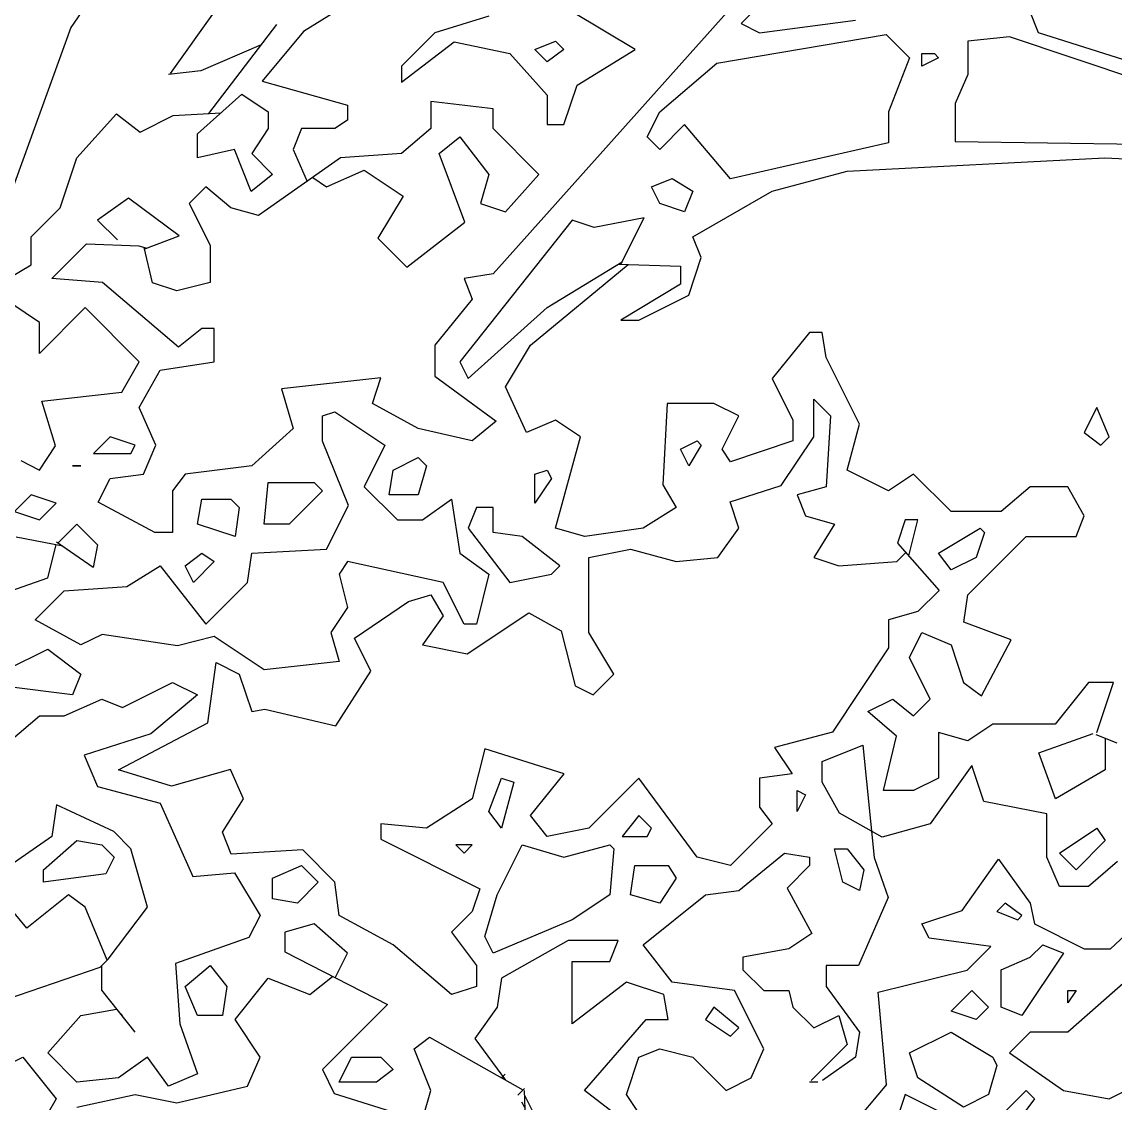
# Model space of a CAD drawing. Header units: millimetres. Extents: x 1211.91 to 1219.54, y 1029.16 to 1038.08.
# Drawn here: x 1217.155 to 1217.848, y 1035.919 to 1036.604 of the extents above; entities that cross this region are included whole.
import ezdxf

# ---------------------------------------------------------------- set-up
doc = ezdxf.new("R2010")
doc.units = ezdxf.units.MM
doc.header["$MEASUREMENT"] = 0
for name, color, linetype in [('Hojas01', 94, 'CONTINUOUS'), ('Hojas02', 62, 'CONTINUOUS'), ('Tronco', 34, 'CONTINUOUS')]:
    doc.layers.add(name, color=color, linetype=linetype)

msp = doc.modelspace()

# ---------------------------------------------------------------- linework, layer by layer
at = {"layer": 'Hojas01', "linetype": 'Continuous'}
for p, q in [((1217.27648, 1036.6105), (1217.24863, 1036.57156)), ((1217.45072, 1036.60786), (1217.4164, 1036.5973)), ((1217.54339, 1036.58661), (1217.50352, 1036.6105)), ((1217.4164, 1036.5973), (1217.39528, 1036.57618)), ((1217.30618, 1036.58965), (1217.2679, 1036.57328)), ((1217.39528, 1036.56602), (1217.42868, 1036.59163)), ((1217.42868, 1036.59163), (1217.46392, 1036.5841)), ((1217.46392, 1036.5841), (1217.48768, 1036.5577)), ((1217.50656, 1036.56404), (1217.54339, 1036.58661)), ((1217.2679, 1036.57328), (1217.24744, 1036.5709)), ((1217.39528, 1036.57618), (1217.39528, 1036.56602)), ((1217.30684, 1036.56668), (1217.36096, 1036.5515)), ((1217.49824, 1036.53922), (1217.50656, 1036.56404)), ((1217.26592, 1036.53328), (1217.29404, 1036.55836)), ((1217.29404, 1036.55836), (1217.3108, 1036.54714)), ((1217.45336, 1036.54899), (1217.41376, 1036.55374)), ((1217.41376, 1036.55374), (1217.41376, 1036.53658)), ((1217.48768, 1036.5577), (1217.48768, 1036.53922)), ((1217.18936, 1036.5181), (1217.21444, 1036.54596)), ((1217.21444, 1036.54596), (1217.22949, 1036.53421)), ((1217.25048, 1036.54477), (1217.28084, 1036.54662)), ((1217.3108, 1036.54714), (1217.3108, 1036.53658)), ((1217.36096, 1036.5515), (1217.36096, 1036.54186)), ((1217.45336, 1036.53658), (1217.45336, 1036.54899)), ((1217.22949, 1036.53421), (1217.25048, 1036.54477)), ((1217.36096, 1036.54186), (1217.35304, 1036.53658)), ((1217.48768, 1036.53922), (1217.49824, 1036.53922)), ((1217.26592, 1036.5181), (1217.26592, 1036.53328)), ((1217.3108, 1036.53658), (1217.30024, 1036.52074)), ((1217.33192, 1036.53658), (1217.32664, 1036.52338)), ((1217.35304, 1036.53658), (1217.33192, 1036.53658)), ((1217.41376, 1036.53658), (1217.39528, 1036.52074)), ((1217.4824, 1036.50754), (1217.45336, 1036.53658)), ((1217.41904, 1036.52074), (1217.43224, 1036.5313)), ((1217.43224, 1036.5313), (1217.45072, 1036.50754)), ((1217.1788, 1036.48642), (1217.18936, 1036.5181)), ((1217.28929, 1036.52325), (1217.26592, 1036.5181)), ((1217.29985, 1036.49659), (1217.28929, 1036.52325)), ((1217.30024, 1036.52074), (1217.31344, 1036.50754)), ((1217.35661, 1036.51797), (1217.30447, 1036.48141)), ((1217.32664, 1036.52338), (1217.33535, 1036.50306)), ((1217.39528, 1036.52074), (1217.35661, 1036.51797)), ((1217.43541, 1036.47718), (1217.41904, 1036.52074)), ((1217.31344, 1036.50754), (1217.29985, 1036.49659)), ((1217.33892, 1036.50556), (1217.34776, 1036.49962)), ((1217.34776, 1036.49962), (1217.37152, 1036.51018)), ((1217.37152, 1036.51018), (1217.39634, 1036.49368)), ((1217.45072, 1036.50754), (1217.44544, 1036.48906)), ((1217.46128, 1036.48378), (1217.4824, 1036.50754)), ((1217.2712, 1036.49962), (1217.26064, 1036.48906)), ((1217.28704, 1036.48642), (1217.2712, 1036.49962)), ((1217.2221, 1036.4925), (1217.20256, 1036.4785)), ((1217.25431, 1036.46847), (1217.2221, 1036.4925)), ((1217.39634, 1036.49368), (1217.38023, 1036.46715)), ((1217.16032, 1036.46794), (1217.1788, 1036.48642)), ((1217.26064, 1036.48906), (1217.27384, 1036.46266)), ((1217.30447, 1036.48141), (1217.28704, 1036.48642)), ((1217.44544, 1036.48906), (1217.46128, 1036.48378)), ((1217.20256, 1036.4785), (1217.2151, 1036.46596)), ((1217.39858, 1036.4488), (1217.43541, 1036.47718)), ((1217.16032, 1036.45012), (1217.16032, 1036.46794)), ((1217.17352, 1036.44154), (1217.19557, 1036.46359)), ((1217.19557, 1036.46359), (1217.2287, 1036.46227)), ((1217.2287, 1036.46227), (1217.23371, 1036.46082)), ((1217.23239, 1036.46029), (1217.25431, 1036.46847)), ((1217.27384, 1036.46266), (1217.27384, 1036.4389)), ((1217.38023, 1036.46715), (1217.39858, 1036.4488)), ((1217.23728, 1036.43877), (1217.23213, 1036.46121)), ((1217.13432, 1036.43481), (1217.16032, 1036.45012)), ((1217.2056, 1036.43904), (1217.17352, 1036.44154)), ((1217.1656, 1036.41369), (1217.13432, 1036.43481)), ((1217.25378, 1036.39798), (1217.2056, 1036.43904)), ((1217.25272, 1036.43362), (1217.23728, 1036.43877)), ((1217.27384, 1036.4389), (1217.25272, 1036.43362)), ((1217.19464, 1036.42306), (1217.1656, 1036.39402)), ((1217.22896, 1036.38874), (1217.19464, 1036.42306)), ((1217.1656, 1036.39402), (1217.1656, 1036.41369)), ((1217.26856, 1036.40986), (1217.25378, 1036.39798)), ((1217.27648, 1036.40986), (1217.26856, 1036.40986)), ((1217.27648, 1036.38874), (1217.27648, 1036.40986)), ((1217.654, 1036.40722), (1217.63024, 1036.37818)), ((1217.66192, 1036.40722), (1217.654, 1036.40722)), ((1217.66456, 1036.39138), (1217.66192, 1036.40722)), ((1217.21801, 1036.36947), (1217.22896, 1036.38874)), ((1217.24216, 1036.38346), (1217.27648, 1036.38874)), ((1217.68568, 1036.34914), (1217.66456, 1036.39138)), ((1217.22896, 1036.3597), (1217.24216, 1036.38346)), ((1217.38221, 1036.37845), (1217.31912, 1036.37158)), ((1217.3768, 1036.36234), (1217.38221, 1036.37845)), ((1217.63024, 1036.37818), (1217.64344, 1036.35178)), ((1217.16719, 1036.36366), (1217.21801, 1036.36947)), ((1217.31912, 1036.37158), (1217.32664, 1036.3465)), ((1217.1759, 1036.33542), (1217.16719, 1036.36366)), ((1217.23952, 1036.33594), (1217.22896, 1036.3597)), ((1217.40584, 1036.3465), (1217.3768, 1036.36234)), ((1217.56371, 1036.36234), (1217.56094, 1036.3106)), ((1217.59328, 1036.36234), (1217.56371, 1036.36234)), ((1217.60912, 1036.35442), (1217.59328, 1036.36234)), ((1217.65664, 1036.34122), (1217.65664, 1036.36498)), ((1217.65664, 1036.36498), (1217.6672, 1036.35442)), ((1217.34512, 1036.35442), (1217.35304, 1036.35706)), ((1217.34512, 1036.33832), (1217.34512, 1036.35442)), ((1217.35304, 1036.35706), (1217.38472, 1036.33594)), ((1217.49296, 1036.35178), (1217.47448, 1036.34386)), ((1217.5088, 1036.34122), (1217.49296, 1036.35178)), ((1217.59856, 1036.3333), (1217.60912, 1036.35442)), ((1217.64344, 1036.35178), (1217.64344, 1036.33858)), ((1217.6672, 1036.35442), (1217.66456, 1036.30954)), ((1217.32664, 1036.3465), (1217.30024, 1036.32274)), ((1217.44016, 1036.33858), (1217.40584, 1036.3465)), ((1217.45534, 1036.35112), (1217.44016, 1036.33858)), ((1217.67776, 1036.3201), (1217.68568, 1036.34914)), ((1217.36162, 1036.29766), (1217.34512, 1036.33832)), ((1217.49296, 1036.28314), (1217.5088, 1036.34122)), ((1217.64344, 1036.33858), (1217.60384, 1036.32538)), ((1217.63605, 1036.31034), (1217.65664, 1036.34122)), ((1217.1656, 1036.3201), (1217.1759, 1036.33542)), ((1217.2316, 1036.31746), (1217.23952, 1036.33594)), ((1217.38472, 1036.33594), (1217.37152, 1036.30954)), ((1217.60384, 1036.32538), (1217.59856, 1036.3333)), ((1217.15385, 1036.32604), (1217.1656, 1036.3201)), ((1217.21048, 1036.31482), (1217.2316, 1036.31746)), ((1217.258, 1036.31746), (1217.25008, 1036.3069)), ((1217.30024, 1036.32274), (1217.258, 1036.31746)), ((1217.70416, 1036.3069), (1217.67776, 1036.3201)), ((1217.72, 1036.31746), (1217.70416, 1036.3069)), ((1217.74376, 1036.2937), (1217.72, 1036.31746)), ((1217.20296, 1036.29978), (1217.21048, 1036.31482)), ((1217.56094, 1036.3106), (1217.56952, 1036.29634)), ((1217.60358, 1036.29991), (1217.63605, 1036.31034)), ((1217.25008, 1036.3069), (1217.25008, 1036.2805)), ((1217.37152, 1036.30954), (1217.39264, 1036.28842)), ((1217.66456, 1036.30954), (1217.64608, 1036.30426)), ((1217.64608, 1036.30426), (1217.65136, 1036.29106)), ((1217.79392, 1036.30954), (1217.77544, 1036.2937)), ((1217.81768, 1036.30954), (1217.79392, 1036.30954)), ((1217.82824, 1036.29106), (1217.81768, 1036.30954)), ((1217.23886, 1036.2805), (1217.20296, 1036.29978)), ((1217.34776, 1036.26994), (1217.36162, 1036.29766)), ((1217.40848, 1036.28842), (1217.42696, 1036.30162)), ((1217.42696, 1036.30162), (1217.43224, 1036.2673)), ((1217.56952, 1036.29634), (1217.5484, 1036.28314)), ((1217.60912, 1036.28314), (1217.60358, 1036.29991)), ((1217.65136, 1036.29106), (1217.66984, 1036.28578)), ((1217.77544, 1036.2937), (1217.74376, 1036.2937)), ((1217.82296, 1036.27786), (1217.82824, 1036.29106)), ((1217.17748, 1036.2739), (1217.18936, 1036.28578)), ((1217.18936, 1036.28578), (1217.20256, 1036.27258)), ((1217.39264, 1036.28842), (1217.40848, 1036.28842)), ((1217.51144, 1036.27786), (1217.49296, 1036.28314)), ((1217.5484, 1036.28314), (1217.51144, 1036.27786)), ((1217.59592, 1036.26466), (1217.60912, 1036.28314)), ((1217.66984, 1036.28578), (1217.65664, 1036.26466)), ((1217.71472, 1036.28842), (1217.70984, 1036.27377)), ((1217.72264, 1036.28842), (1217.71472, 1036.28842)), ((1217.71697, 1036.26572), (1217.72264, 1036.28842)), ((1217.18039, 1036.27179), (1217.15082, 1036.2776)), ((1217.25008, 1036.2805), (1217.23886, 1036.2805)), ((1217.75432, 1036.2409), (1217.79128, 1036.27786)), ((1217.79128, 1036.27786), (1217.82296, 1036.27786)), ((1217.17088, 1036.25173), (1217.17616, 1036.27258)), ((1217.19966, 1036.25833), (1217.17656, 1036.27443)), ((1217.20256, 1036.27258), (1217.19966, 1036.25833)), ((1217.30024, 1036.2673), (1217.34776, 1036.26994)), ((1217.51408, 1036.26466), (1217.54048, 1036.26994)), ((1217.54048, 1036.26994), (1217.56952, 1036.26202)), ((1217.70984, 1036.27377), (1217.73611, 1036.24381)), ((1217.2976, 1036.24882), (1217.30024, 1036.2673)), ((1217.36096, 1036.26202), (1217.35568, 1036.2541)), ((1217.42168, 1036.24882), (1217.36096, 1036.26202)), ((1217.43224, 1036.2673), (1217.45072, 1036.2541)), ((1217.51408, 1036.21714), (1217.51408, 1036.26466)), ((1217.56952, 1036.26202), (1217.59592, 1036.26466)), ((1217.65664, 1036.26466), (1217.67248, 1036.25938)), ((1217.67248, 1036.25938), (1217.70944, 1036.26202)), ((1217.70944, 1036.26202), (1217.71512, 1036.2677)), ((1217.22104, 1036.24618), (1217.24216, 1036.25938)), ((1217.24216, 1036.25938), (1217.2712, 1036.22242)), ((1217.12561, 1036.23576), (1217.17088, 1036.25173)), ((1217.2712, 1036.22242), (1217.2976, 1036.24882)), ((1217.35568, 1036.2541), (1217.36096, 1036.23298)), ((1217.43488, 1036.22242), (1217.42168, 1036.24882)), ((1217.45072, 1036.2541), (1217.4428, 1036.22242)), ((1217.16296, 1036.22506), (1217.18144, 1036.24354)), ((1217.18144, 1036.24354), (1217.22104, 1036.24618)), ((1217.39977, 1036.23681), (1217.41376, 1036.2409)), ((1217.41376, 1036.2409), (1217.42168, 1036.2277)), ((1217.73611, 1036.24381), (1217.72264, 1036.23034)), ((1217.75181, 1036.22361), (1217.75432, 1036.2409)), ((1217.36545, 1036.21358), (1217.39977, 1036.23681)), ((1217.36096, 1036.23298), (1217.3504, 1036.21714)), ((1217.42168, 1036.2277), (1217.40848, 1036.20922)), ((1217.43699, 1036.20355), (1217.47593, 1036.22955)), ((1217.47593, 1036.22955), (1217.49639, 1036.2182)), ((1217.72264, 1036.23034), (1217.70416, 1036.22506)), ((1217.192, 1036.20922), (1217.16296, 1036.22506)), ((1217.4428, 1036.22242), (1217.43488, 1036.22242)), ((1217.70416, 1036.22506), (1217.70416, 1036.20738)), ((1217.78191, 1036.21239), (1217.75181, 1036.22361)), ((1217.20533, 1036.21582), (1217.192, 1036.20922)), ((1217.25325, 1036.2087), (1217.20533, 1036.21582)), ((1217.27648, 1036.2145), (1217.25325, 1036.2087)), ((1217.30816, 1036.19338), (1217.27648, 1036.2145)), ((1217.3504, 1036.21714), (1217.35568, 1036.19866)), ((1217.37588, 1036.19259), (1217.36545, 1036.21358)), ((1217.49639, 1036.2182), (1217.50537, 1036.18322)), ((1217.52992, 1036.19074), (1217.51408, 1036.21714)), ((1217.71736, 1036.2013), (1217.72528, 1036.21714)), ((1217.72528, 1036.21714), (1217.74376, 1036.20922)), ((1217.40848, 1036.20922), (1217.43699, 1036.20355)), ((1217.70416, 1036.20738), (1217.66865, 1036.15392)), ((1217.74376, 1036.20922), (1217.75168, 1036.18546)), ((1217.76303, 1036.17702), (1217.78191, 1036.21239)), ((1217.35568, 1036.19866), (1217.30816, 1036.19338)), ((1217.73056, 1036.1749), (1217.71736, 1036.2013)), ((1217.27239, 1036.15972), (1217.27767, 1036.198)), ((1217.27767, 1036.198), (1217.29232, 1036.19074)), ((1217.3537, 1036.15801), (1217.37588, 1036.19259)), ((1217.2184, 1036.16962), (1217.25008, 1036.18546)), ((1217.25008, 1036.18546), (1217.26592, 1036.17754)), ((1217.29232, 1036.19074), (1217.30024, 1036.16698)), ((1217.51672, 1036.17754), (1217.52992, 1036.19074)), ((1217.75168, 1036.18546), (1217.76303, 1036.17702)), ((1217.83088, 1036.18546), (1217.80976, 1036.15906)), ((1217.84672, 1036.18546), (1217.83088, 1036.18546)), ((1217.83616, 1036.15378), (1217.84672, 1036.18546)), ((1217.50537, 1036.18322), (1217.51672, 1036.17754)), ((1217.18144, 1036.16434), (1217.2052, 1036.1749)), ((1217.2052, 1036.1749), (1217.2184, 1036.16962)), ((1217.26592, 1036.17754), (1217.23635, 1036.15286)), ((1217.69096, 1036.16698), (1217.7068, 1036.1749)), ((1217.7068, 1036.1749), (1217.72, 1036.16434)), ((1217.72, 1036.16434), (1217.73056, 1036.1749)), ((1217.14712, 1036.1485), (1217.1656, 1036.16434)), ((1217.1656, 1036.16434), (1217.18144, 1036.16434)), ((1217.30024, 1036.16698), (1217.30856, 1036.16844)), ((1217.30856, 1036.16844), (1217.3537, 1036.15801)), ((1217.70905, 1036.15141), (1217.69096, 1036.16698)), ((1217.21576, 1036.13002), (1217.27239, 1036.15972)), ((1217.77016, 1036.15906), (1217.75432, 1036.1485)), ((1217.80976, 1036.15906), (1217.77016, 1036.15906)), ((1217.23635, 1036.15286), (1217.19411, 1036.13926)), ((1217.66865, 1036.15392), (1217.63183, 1036.14415)), ((1217.70099, 1036.11682), (1217.70905, 1036.15141)), ((1217.75432, 1036.1485), (1217.73584, 1036.15378)), ((1217.73584, 1036.15378), (1217.73584, 1036.12474)), ((1217.79947, 1036.14072), (1217.83392, 1036.15299)), ((1217.83563, 1036.15233), (1217.84883, 1036.14718)), ((1217.44808, 1036.14336), (1217.44016, 1036.11154)), ((1217.49837, 1036.12752), (1217.44808, 1036.14336)), ((1217.63183, 1036.14415), (1217.64291, 1036.12738)), ((1217.66192, 1036.1353), (1217.68779, 1036.14573)), ((1217.68779, 1036.14573), (1217.69492, 1036.07445)), ((1217.84144, 1036.15009), (1217.84144, 1036.13002)), ((1217.19411, 1036.13926), (1217.20256, 1036.11946)), ((1217.80989, 1036.11168), (1217.79947, 1036.14072)), ((1217.24942, 1036.11973), (1217.21576, 1036.13002)), ((1217.28691, 1036.13029), (1217.24942, 1036.11973)), ((1217.29496, 1036.11154), (1217.28691, 1036.13029)), ((1217.66192, 1036.1221), (1217.66192, 1036.1353)), ((1217.75696, 1036.13266), (1217.73056, 1036.0957)), ((1217.76462, 1036.10983), (1217.75696, 1036.13266)), ((1217.84144, 1036.13002), (1217.80989, 1036.11168)), ((1217.47712, 1036.10098), (1217.49837, 1036.12752)), ((1217.54576, 1036.12474), (1217.51408, 1036.09306)), ((1217.58272, 1036.07458), (1217.54576, 1036.12474)), ((1217.64291, 1036.12738), (1217.62232, 1036.12474)), ((1217.62232, 1036.12474), (1217.62232, 1036.10626)), ((1217.73584, 1036.12474), (1217.72, 1036.11682)), ((1217.20256, 1036.11946), (1217.24216, 1036.1089)), ((1217.67301, 1036.10257), (1217.66192, 1036.1221)), ((1217.72, 1036.11682), (1217.70099, 1036.11682)), ((1217.24216, 1036.1089), (1217.26289, 1036.06231)), ((1217.28176, 1036.09042), (1217.29496, 1036.11154)), ((1217.44016, 1036.11154), (1217.41112, 1036.09306)), ((1217.80448, 1036.10217), (1217.76462, 1036.10983)), ((1217.17643, 1036.10772), (1217.17352, 1036.08778)), ((1217.21273, 1036.09082), (1217.17643, 1036.10772)), ((1217.62232, 1036.10626), (1217.63024, 1036.0957)), ((1217.70007, 1036.08739), (1217.67301, 1036.10257)), ((1217.80448, 1036.07458), (1217.80448, 1036.10217)), ((1217.41112, 1036.09306), (1217.38208, 1036.0957)), ((1217.38208, 1036.0957), (1217.38208, 1036.08607)), ((1217.48768, 1036.08778), (1217.47712, 1036.10098)), ((1217.63024, 1036.0957), (1217.60384, 1036.0693)), ((1217.73056, 1036.0957), (1217.70007, 1036.08739)), ((1217.17352, 1036.08778), (1217.14712, 1036.0693)), ((1217.22368, 1036.07986), (1217.21273, 1036.09082)), ((1217.28731, 1036.07656), (1217.28176, 1036.09042)), ((1217.51408, 1036.09306), (1217.48768, 1036.08778)), ((1217.38208, 1036.08607), (1217.44491, 1036.05452)), ((1217.23424, 1036.0429), (1217.22368, 1036.07986)), ((1217.33258, 1036.0792), (1217.28731, 1036.07656)), ((1217.35304, 1036.05874), (1217.33258, 1036.0792)), ((1217.60384, 1036.0693), (1217.58272, 1036.07458)), ((1217.60912, 1036.05346), (1217.63816, 1036.07722)), ((1217.63816, 1036.07722), (1217.654, 1036.07458)), ((1217.654, 1036.07458), (1217.654, 1036.0693)), ((1217.69492, 1036.07445), (1217.7039, 1036.04898)), ((1217.8124, 1036.0561), (1217.80448, 1036.07458)), ((1217.654, 1036.0693), (1217.63975, 1036.05505)), ((1217.75076, 1036.04079), (1217.77373, 1036.0734)), ((1217.77373, 1036.0734), (1217.79392, 1036.04554)), ((1217.84936, 1036.07194), (1217.83088, 1036.0561)), ((1217.26289, 1036.06231), (1217.28929, 1036.06468)), ((1217.28929, 1036.06468), (1217.30552, 1036.03762)), ((1217.35568, 1036.03762), (1217.35304, 1036.05874)), ((1217.44491, 1036.05452), (1217.44016, 1036.04026)), ((1217.588, 1036.05082), (1217.60912, 1036.05346)), ((1217.63975, 1036.05505), (1217.65545, 1036.02627)), ((1217.83088, 1036.0561), (1217.8124, 1036.0561)), ((1217.18408, 1036.05082), (1217.15768, 1036.0297)), ((1217.19464, 1036.0429), (1217.18408, 1036.05082)), ((1217.5484, 1036.01914), (1217.588, 1036.05082)), ((1217.7039, 1036.04898), (1217.68502, 1036.00594)), ((1217.84474, 1036.0165), (1217.88315, 1036.05228)), ((1217.15768, 1036.0297), (1217.14448, 1036.04554)), ((1217.20863, 1036.00938), (1217.19464, 1036.0429)), ((1217.20916, 1036.0099), (1217.23424, 1036.0429)), ((1217.44016, 1036.04026), (1217.42696, 1036.02706)), ((1217.72528, 1036.03234), (1217.75076, 1036.04079)), ((1217.79392, 1036.04554), (1217.79656, 1036.03234)), ((1217.30552, 1036.03762), (1217.29853, 1036.02363)), ((1217.33984, 1036.03234), (1217.32136, 1036.02706)), ((1217.36096, 1036.01386), (1217.33984, 1036.03234)), ((1217.39, 1036.01914), (1217.35568, 1036.03762)), ((1217.7299, 1036.02324), (1217.72528, 1036.03234)), ((1217.79656, 1036.03234), (1217.82824, 1036.0165)), ((1217.32136, 1036.02706), (1217.32136, 1036.01466)), ((1217.42696, 1036.02706), (1217.4428, 1036.00594)), ((1217.65545, 1036.02627), (1217.6408, 1036.0165)), ((1217.29853, 1036.02363), (1217.25193, 1036.00726)), ((1217.42696, 1035.98746), (1217.39, 1036.01914)), ((1217.50088, 1036.02178), (1217.45864, 1035.99802)), ((1217.53256, 1036.02178), (1217.50088, 1036.02178)), ((1217.52728, 1036.00858), (1217.53256, 1036.02178)), ((1217.56688, 1035.99538), (1217.5484, 1036.01914)), ((1217.76897, 1036.01796), (1217.7299, 1036.02324)), ((1217.32136, 1036.01466), (1217.38631, 1035.98113)), ((1217.35317, 1035.99816), (1217.36096, 1036.01386)), ((1217.6408, 1036.0165), (1217.61176, 1036.01122)), ((1217.75393, 1036.00291), (1217.76897, 1036.01796)), ((1217.82824, 1036.0165), (1217.84474, 1036.0165)), ((1217.14488, 1035.98469), (1217.20415, 1036.00489)), ((1217.20415, 1036.00489), (1217.20916, 1036.0099)), ((1217.2052, 1035.99037), (1217.2052, 1036.00594)), ((1217.25193, 1036.00726), (1217.2547, 1035.96898)), ((1217.4428, 1036.00594), (1217.4428, 1035.99274)), ((1217.50352, 1035.96898), (1217.50352, 1036.00858)), ((1217.50352, 1036.00858), (1217.52728, 1036.00858)), ((1217.61176, 1036.01122), (1217.61176, 1036.0033)), ((1217.68502, 1036.00594), (1217.66456, 1036.00594)), ((1217.66456, 1036.00594), (1217.66456, 1035.99274)), ((1217.28968, 1035.97162), (1217.3108, 1035.99802)), ((1217.3108, 1035.99802), (1217.3372, 1035.98746)), ((1217.3372, 1035.98746), (1217.35159, 1035.99895)), ((1217.45864, 1035.99802), (1217.456, 1035.97954)), ((1217.61176, 1036.0033), (1217.62496, 1035.9901)), ((1217.69756, 1035.98905), (1217.75393, 1036.00291)), ((1217.4428, 1035.99274), (1217.42696, 1035.98746)), ((1217.53784, 1035.99538), (1217.50352, 1035.96898)), ((1217.5616, 1035.98746), (1217.53784, 1035.99538)), ((1217.60648, 1035.9901), (1217.56688, 1035.99538)), ((1217.66456, 1035.99274), (1217.68568, 1035.9637)), ((1217.22632, 1035.9637), (1217.2052, 1035.99037)), ((1217.56424, 1035.97162), (1217.5616, 1035.98746)), ((1217.62496, 1035.95314), (1217.60648, 1035.9901)), ((1217.62496, 1035.9901), (1217.6408, 1035.9901)), ((1217.6408, 1035.9901), (1217.64344, 1035.97954)), ((1217.70271, 1035.93044), (1217.69756, 1035.98905)), ((1217.192, 1035.97426), (1217.21444, 1035.97822)), ((1217.21444, 1035.97822), (1217.2184, 1035.97426)), ((1217.38631, 1035.98113), (1217.34512, 1035.93994)), ((1217.456, 1035.97954), (1217.44175, 1035.95961)), ((1217.64344, 1035.97954), (1217.65664, 1035.96634)), ((1217.17088, 1035.9505), (1217.192, 1035.97426)), ((1217.30552, 1035.94786), (1217.28968, 1035.97162)), ((1217.51131, 1035.92674), (1217.55038, 1035.97162)), ((1217.55038, 1035.97162), (1217.56424, 1035.97162)), ((1217.65664, 1035.96634), (1217.67248, 1035.97426)), ((1217.67248, 1035.97426), (1217.67776, 1035.95578)), ((1217.2547, 1035.96898), (1217.26592, 1035.9373)), ((1217.68568, 1035.9637), (1217.68304, 1035.94773)), ((1217.4032, 1035.95314), (1217.41297, 1035.96054)), ((1217.41297, 1035.96054), (1217.47224, 1035.92714)), ((1217.44175, 1035.95961), (1217.46115, 1035.93334)), ((1217.18936, 1035.93202), (1217.17088, 1035.9505)), ((1217.41376, 1035.92674), (1217.4032, 1035.95314)), ((1217.54576, 1035.94786), (1217.55896, 1035.95314)), ((1217.55896, 1035.95314), (1217.58008, 1035.94786)), ((1217.61704, 1035.93466), (1217.62496, 1035.95314)), ((1217.67776, 1035.95578), (1217.65493, 1035.93295)), ((1217.23424, 1035.94786), (1217.21576, 1035.93466)), ((1217.24744, 1035.92938), (1217.23424, 1035.94786)), ((1217.2976, 1035.92938), (1217.30552, 1035.94786)), ((1217.53784, 1035.9241), (1217.54576, 1035.94786)), ((1217.58008, 1035.94786), (1217.6012, 1035.92674)), ((1217.68304, 1035.94773), (1217.66219, 1035.93295)), ((1217.26592, 1035.9373), (1217.24744, 1035.92938)), ((1217.34512, 1035.93994), (1217.35265, 1035.92476)), ((1217.46102, 1035.93704), (1217.45864, 1035.93466)), ((1217.21576, 1035.93466), (1217.18936, 1035.93202)), ((1217.25272, 1035.91882), (1217.2976, 1035.92938)), ((1217.6012, 1035.92674), (1217.61704, 1035.93466)), ((1217.65928, 1035.93202), (1217.654, 1035.93202)), ((1217.70271, 1035.93044), (1217.66799, 1035.88926)), ((1217.18936, 1035.91618), (1217.22632, 1035.9241)), ((1217.22632, 1035.9241), (1217.25272, 1035.91882)), ((1217.35265, 1035.92476), (1217.38829, 1035.91354)), ((1217.40848, 1035.90826), (1217.41376, 1035.92674)), ((1217.47316, 1035.92806), (1217.46894, 1035.92384)), ((1217.47475, 1035.882), (1217.47316, 1035.92661)), ((1217.47831, 1035.91381), (1217.47329, 1035.92397)), ((1217.5352, 1035.90826), (1217.51131, 1035.92674)), ((1217.5484, 1035.90826), (1217.53784, 1035.9241)), ((1217.71472, 1035.9241), (1217.70944, 1035.90826)), ((1217.7464, 1035.90826), (1217.71472, 1035.9241)), ((1217.47356, 1035.91592), (1217.47158, 1035.91935))]:
    msp.add_line(p, q, dxfattribs=at)
at = {"layer": 'Hojas02', "linetype": 'Continuous'}
for p, q in [((1217.47976, 1036.58674), (1217.49296, 1036.59202)), ((1217.49296, 1036.59202), (1217.49824, 1036.58674)), ((1217.48768, 1036.57882), (1217.47976, 1036.58674)), ((1217.49824, 1036.58674), (1217.48768, 1036.57882)), ((1217.83616, 1036.3597), (1217.82824, 1036.34386)), ((1217.84408, 1036.34122), (1217.83616, 1036.3597)), ((1217.21048, 1036.34122), (1217.19992, 1036.33066)), ((1217.22632, 1036.33594), (1217.21048, 1036.34122)), ((1217.57216, 1036.3333), (1217.58272, 1036.33858)), ((1217.58272, 1036.33858), (1217.58536, 1036.33594)), ((1217.82824, 1036.34386), (1217.8388, 1036.33594)), ((1217.8388, 1036.33594), (1217.84408, 1036.34122)), ((1217.19992, 1036.33066), (1217.22368, 1036.33066)), ((1217.22368, 1036.33066), (1217.22632, 1036.33594)), ((1217.57744, 1036.32274), (1217.57216, 1036.3333)), ((1217.58536, 1036.33594), (1217.57744, 1036.32274)), ((1217.39, 1036.3201), (1217.40584, 1036.32802)), ((1217.40584, 1036.32802), (1217.41112, 1036.32274)), ((1217.192, 1036.32274), (1217.18672, 1036.32274)), ((1217.18672, 1036.32274), (1217.192, 1036.32274)), ((1217.38736, 1036.30426), (1217.39, 1036.3201)), ((1217.41112, 1036.32274), (1217.40584, 1036.30426)), ((1217.47976, 1036.31746), (1217.48768, 1036.3201)), ((1217.47976, 1036.29898), (1217.47976, 1036.31746)), ((1217.48768, 1036.3201), (1217.49032, 1036.31482)), ((1217.30816, 1036.28578), (1217.3108, 1036.31218)), ((1217.3108, 1036.31218), (1217.33984, 1036.31218)), ((1217.33984, 1036.31218), (1217.34512, 1036.3069)), ((1217.49032, 1036.31482), (1217.47976, 1036.29898)), ((1217.16032, 1036.30426), (1217.14976, 1036.2937)), ((1217.17616, 1036.29898), (1217.16032, 1036.30426)), ((1217.34512, 1036.3069), (1217.324, 1036.28578)), ((1217.40584, 1036.30426), (1217.38736, 1036.30426)), ((1217.1656, 1036.28842), (1217.17616, 1036.29898)), ((1217.26592, 1036.28578), (1217.26856, 1036.30162)), ((1217.26856, 1036.30162), (1217.28704, 1036.30162)), ((1217.28704, 1036.30162), (1217.29232, 1036.29634)), ((1217.29232, 1036.29634), (1217.28968, 1036.27786)), ((1217.4428, 1036.29634), (1217.43752, 1036.28314)), ((1217.45336, 1036.29634), (1217.4428, 1036.29634)), ((1217.45336, 1036.2805), (1217.45336, 1036.29634)), ((1217.14976, 1036.2937), (1217.1656, 1036.28842)), ((1217.28968, 1036.27786), (1217.26592, 1036.28578)), ((1217.324, 1036.28578), (1217.30816, 1036.28578)), ((1217.43752, 1036.28314), (1217.46392, 1036.24882)), ((1217.73584, 1036.2673), (1217.76224, 1036.28314)), ((1217.76224, 1036.28314), (1217.76488, 1036.2805)), ((1217.47184, 1036.27786), (1217.45336, 1036.2805)), ((1217.4956, 1036.25938), (1217.47184, 1036.27786)), ((1217.76488, 1036.2805), (1217.7596, 1036.26466)), ((1217.258, 1036.25938), (1217.26856, 1036.2673)), ((1217.27648, 1036.26202), (1217.26328, 1036.24882)), ((1217.26856, 1036.2673), (1217.27648, 1036.26202)), ((1217.74376, 1036.25674), (1217.73584, 1036.2673)), ((1217.7596, 1036.26466), (1217.74376, 1036.25674)), ((1217.26328, 1036.24882), (1217.258, 1036.25938)), ((1217.49032, 1036.2541), (1217.4956, 1036.25938)), ((1217.46392, 1036.24882), (1217.49032, 1036.2541)), ((1217.14448, 1036.19338), (1217.17088, 1036.20658)), ((1217.17088, 1036.20658), (1217.192, 1036.19074)), ((1217.192, 1036.19074), (1217.18672, 1036.17754)), ((1217.18672, 1036.17754), (1217.14448, 1036.18282)), ((1217.45072, 1036.10362), (1217.45864, 1036.12474)), ((1217.45864, 1036.12474), (1217.46656, 1036.1221)), ((1217.46656, 1036.1221), (1217.45864, 1036.09306)), ((1217.64608, 1036.10362), (1217.64608, 1036.11682)), ((1217.64608, 1036.11682), (1217.65136, 1036.11418)), ((1217.65136, 1036.11418), (1217.64608, 1036.10362)), ((1217.45864, 1036.09306), (1217.45072, 1036.10362)), ((1217.54576, 1036.10098), (1217.5352, 1036.08778)), ((1217.55368, 1036.09306), (1217.54576, 1036.10098)), ((1217.5352, 1036.08778), (1217.55104, 1036.08778)), ((1217.55104, 1036.08778), (1217.55368, 1036.09306)), ((1217.8124, 1036.07722), (1217.83616, 1036.09306)), ((1217.83616, 1036.09306), (1217.84144, 1036.08514)), ((1217.16824, 1036.06666), (1217.18936, 1036.08514)), ((1217.18936, 1036.08514), (1217.2052, 1036.0825)), ((1217.2052, 1036.0825), (1217.21312, 1036.07458)), ((1217.44016, 1036.0825), (1217.4296, 1036.0825)), ((1217.4296, 1036.0825), (1217.43488, 1036.07722)), ((1217.43488, 1036.07722), (1217.44016, 1036.0825)), ((1217.456, 1036.05082), (1217.47184, 1036.0825)), ((1217.47184, 1036.0825), (1217.49824, 1036.07458)), ((1217.49824, 1036.07458), (1217.52728, 1036.0825)), ((1217.52728, 1036.0825), (1217.52992, 1036.07986)), ((1217.84144, 1036.08514), (1217.82296, 1036.06666)), ((1217.21312, 1036.07458), (1217.20784, 1036.06402)), ((1217.52992, 1036.07986), (1217.52728, 1036.05082)), ((1217.67512, 1036.05874), (1217.66984, 1036.07986)), ((1217.66984, 1036.07986), (1217.67776, 1036.07986)), ((1217.67776, 1036.07986), (1217.68832, 1036.06666)), ((1217.82296, 1036.06666), (1217.8124, 1036.07722)), ((1217.31344, 1036.06138), (1217.33192, 1036.0693)), ((1217.33192, 1036.0693), (1217.34248, 1036.05874)), ((1217.54048, 1036.05082), (1217.54312, 1036.0693)), ((1217.54312, 1036.0693), (1217.56424, 1036.0693)), ((1217.56424, 1036.0693), (1217.56952, 1036.06138)), ((1217.16824, 1036.05874), (1217.16824, 1036.06666)), ((1217.20784, 1036.06402), (1217.16824, 1036.05874)), ((1217.31344, 1036.04818), (1217.31344, 1036.06138)), ((1217.56952, 1036.06138), (1217.55896, 1036.04554)), ((1217.68832, 1036.06666), (1217.68568, 1036.05346)), ((1217.34248, 1036.05874), (1217.32928, 1036.04554)), ((1217.68568, 1036.05346), (1217.67512, 1036.05874)), ((1217.32928, 1036.04554), (1217.31344, 1036.04818)), ((1217.44808, 1036.02442), (1217.456, 1036.05082)), ((1217.52728, 1036.05082), (1217.50352, 1036.03498)), ((1217.55896, 1036.04554), (1217.54048, 1036.05082)), ((1217.77808, 1036.04554), (1217.7728, 1036.04026)), ((1217.7728, 1036.04026), (1217.786, 1036.03498)), ((1217.78864, 1036.03762), (1217.77808, 1036.04554)), ((1217.50352, 1036.03498), (1217.45336, 1036.01386)), ((1217.786, 1036.03498), (1217.78864, 1036.03762)), ((1217.45336, 1036.01386), (1217.44808, 1036.02442)), ((1217.79392, 1036.01122), (1217.80184, 1036.01914)), ((1217.80184, 1036.01914), (1217.81504, 1036.01386)), ((1217.81504, 1036.01386), (1217.78864, 1035.97426)), ((1217.258, 1035.99274), (1217.27384, 1036.00594)), ((1217.27384, 1036.00594), (1217.2844, 1035.99274)), ((1217.77544, 1036.0033), (1217.79392, 1036.01122)), ((1217.77544, 1035.97954), (1217.77544, 1036.0033)), ((1217.85992, 1036.00066), (1217.81768, 1035.9637)), ((1217.26592, 1035.97426), (1217.258, 1035.99274)), ((1217.2844, 1035.99274), (1217.28176, 1035.97426)), ((1217.74376, 1035.9769), (1217.75696, 1035.9901)), ((1217.75696, 1035.9901), (1217.76752, 1035.97954)), ((1217.82296, 1035.9901), (1217.81768, 1035.98218)), ((1217.81768, 1035.98218), (1217.81768, 1035.9901)), ((1217.81768, 1035.9901), (1217.82296, 1035.9901)), ((1217.59328, 1035.97954), (1217.588, 1035.97162)), ((1217.60912, 1035.96634), (1217.59328, 1035.97954)), ((1217.7596, 1035.97162), (1217.74376, 1035.9769)), ((1217.76752, 1035.97954), (1217.7596, 1035.97162)), ((1217.78864, 1035.97426), (1217.77544, 1035.97954)), ((1217.28176, 1035.97426), (1217.26592, 1035.97426)), ((1217.588, 1035.97162), (1217.60384, 1035.96106)), ((1217.60384, 1035.96106), (1217.60912, 1035.96634)), ((1217.71736, 1035.9505), (1217.74376, 1035.9637)), ((1217.74376, 1035.9637), (1217.77016, 1035.94786)), ((1217.79392, 1035.9637), (1217.78072, 1035.9505)), ((1217.81768, 1035.9637), (1217.79392, 1035.9637)), ((1217.72264, 1035.93466), (1217.71736, 1035.9505)), ((1217.78072, 1035.9505), (1217.81504, 1035.92674)), ((1217.1392, 1035.93994), (1217.15504, 1035.94786)), ((1217.15504, 1035.94786), (1217.17616, 1035.92146)), ((1217.35568, 1035.93202), (1217.3636, 1035.94786)), ((1217.3636, 1035.94786), (1217.38208, 1035.94786)), ((1217.38208, 1035.94786), (1217.39, 1035.93994)), ((1217.7728, 1035.94258), (1217.76752, 1035.9241)), ((1217.77016, 1035.94786), (1217.7728, 1035.94258)), ((1217.39, 1035.93994), (1217.37944, 1035.93202)), ((1217.84408, 1035.92146), (1217.87576, 1035.9373)), ((1217.37944, 1035.93202), (1217.35568, 1035.93202)), ((1217.75168, 1035.91618), (1217.72264, 1035.93466)), ((1217.17616, 1035.92146), (1217.1656, 1035.90298)), ((1217.76752, 1035.9241), (1217.75168, 1035.91618)), ((1217.77544, 1035.9109), (1217.79128, 1035.92674)), ((1217.79656, 1035.92146), (1217.78072, 1035.90034)), ((1217.79128, 1035.92674), (1217.79656, 1035.92146)), ((1217.81504, 1035.92674), (1217.84408, 1035.92146))]:
    msp.add_line(p, q, dxfattribs=at)
at = {"layer": 'Tronco', "linetype": 'Continuous'}
for p, q in [((1217.74073, 1036.73181), (1217.61057, 1036.60324)), ((1217.21893, 1036.64944), (1217.18553, 1036.60074)), ((1217.39845, 1036.63875), (1217.33311, 1036.59823)), ((1217.6016, 1036.61024), (1217.45336, 1036.44458)), ((1217.7992, 1036.5973), (1217.79392, 1036.6105)), ((1217.31608, 1036.60258), (1217.27292, 1036.54609)), ((1217.61057, 1036.60324), (1217.62232, 1036.5973)), ((1217.62232, 1036.5973), (1217.68304, 1036.60522)), ((1217.18553, 1036.60074), (1217.14712, 1036.49434)), ((1217.33311, 1036.59823), (1217.30684, 1036.56668)), ((1217.59513, 1036.57803), (1217.70258, 1036.59625)), ((1217.70258, 1036.59625), (1217.71736, 1036.58146)), ((1217.78072, 1036.59466), (1217.75432, 1036.59202)), ((1217.86784, 1036.56562), (1217.78072, 1036.59466)), ((1217.85728, 1036.57882), (1217.7992, 1036.5973)), ((1217.75432, 1036.59202), (1217.75432, 1036.5709)), ((1217.71736, 1036.58146), (1217.70416, 1036.54714)), ((1217.72528, 1036.57618), (1217.72528, 1036.5841)), ((1217.72528, 1036.5841), (1217.7332, 1036.5841)), ((1217.73584, 1036.58146), (1217.72528, 1036.57618)), ((1217.7332, 1036.5841), (1217.73584, 1036.58146)), ((1217.55896, 1036.54714), (1217.59513, 1036.57803)), ((1217.75432, 1036.5709), (1217.7464, 1036.55242)), ((1217.7464, 1036.55242), (1217.7464, 1036.5284)), ((1217.55104, 1036.5313), (1217.55896, 1036.54714)), ((1217.70416, 1036.54714), (1217.70416, 1036.52761)), ((1217.5748, 1036.53922), (1217.55896, 1036.52338)), ((1217.60397, 1036.50477), (1217.5748, 1036.53922)), ((1217.55896, 1036.52338), (1217.55104, 1036.5313)), ((1217.70416, 1036.52761), (1217.60397, 1036.50477)), ((1217.7464, 1036.5284), (1217.93661, 1036.5255)), ((1217.67776, 1036.50966), (1217.84131, 1036.5181)), ((1217.84131, 1036.5181), (1217.94189, 1036.51322)), ((1217.55368, 1036.49962), (1217.56688, 1036.5049)), ((1217.56688, 1036.5049), (1217.58008, 1036.49698)), ((1217.63024, 1036.49698), (1217.67776, 1036.50966)), ((1217.55896, 1036.48906), (1217.55368, 1036.49962)), ((1217.58008, 1036.49698), (1217.5748, 1036.48378)), ((1217.58008, 1036.46794), (1217.63024, 1036.49698)), ((1217.5748, 1036.48378), (1217.55896, 1036.48906)), ((1217.50352, 1036.4785), (1217.43224, 1036.38874)), ((1217.51738, 1036.47388), (1217.50352, 1036.4785)), ((1217.54919, 1036.47996), (1217.51738, 1036.47388)), ((1217.53441, 1036.45052), (1217.54919, 1036.47996)), ((1217.58536, 1036.45474), (1217.58008, 1036.46794)), ((1217.47712, 1036.3993), (1217.5389, 1036.45039)), ((1217.48768, 1036.42306), (1217.5352, 1036.4521)), ((1217.53256, 1036.45052), (1217.57216, 1036.44933)), ((1217.57216, 1036.44933), (1217.57216, 1036.43785)), ((1217.57744, 1036.43098), (1217.58536, 1036.45474)), ((1217.45336, 1036.44458), (1217.43488, 1036.44154)), ((1217.43488, 1036.44154), (1217.44016, 1036.42834)), ((1217.57216, 1036.43785), (1217.53428, 1036.41514)), ((1217.44016, 1036.42834), (1217.4164, 1036.3993)), ((1217.54576, 1036.41514), (1217.57744, 1036.43098)), ((1217.43752, 1036.37818), (1217.48768, 1036.42306)), ((1217.53428, 1036.41514), (1217.54576, 1036.41514)), ((1217.4164, 1036.3993), (1217.4164, 1036.37964)), ((1217.46128, 1036.3729), (1217.47712, 1036.3993)), ((1217.43224, 1036.38874), (1217.43752, 1036.37818)), ((1217.4164, 1036.37964), (1217.45534, 1036.35112)), ((1217.47448, 1036.34386), (1217.46128, 1036.3729))]:
    msp.add_line(p, q, dxfattribs=at)

doc.saveas('drawing.dxf')
